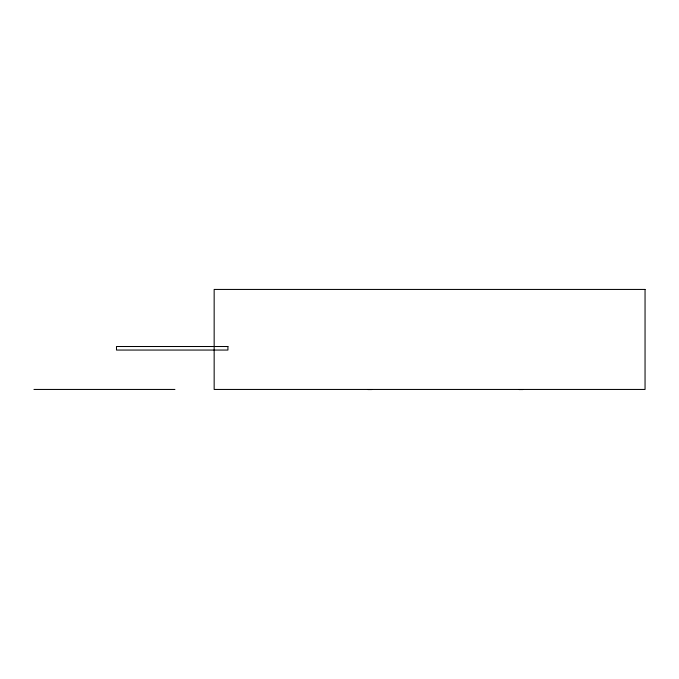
<?xml version="1.0" encoding="UTF-8"?>
<svg xmlns="http://www.w3.org/2000/svg" width="679" height="679" viewBox="0 0 679 679"><rect width="100%" height="100%" fill="white"/><g stroke="black" fill="none" stroke-linecap="round" stroke-linejoin="round"><path stroke-width="1.02" d="M33.95 389.449L174.927 389.449M367.891 389.559L371.744 389.559M519.112 389.559L522.872 389.559M645.05 289.441L214.157 289.441L214.157 389.449L645.05 389.449L645.05 289.441M227.923 346.511L116.491 346.511L116.491 350.058L227.923 350.058L227.923 346.511"/></g></svg>
